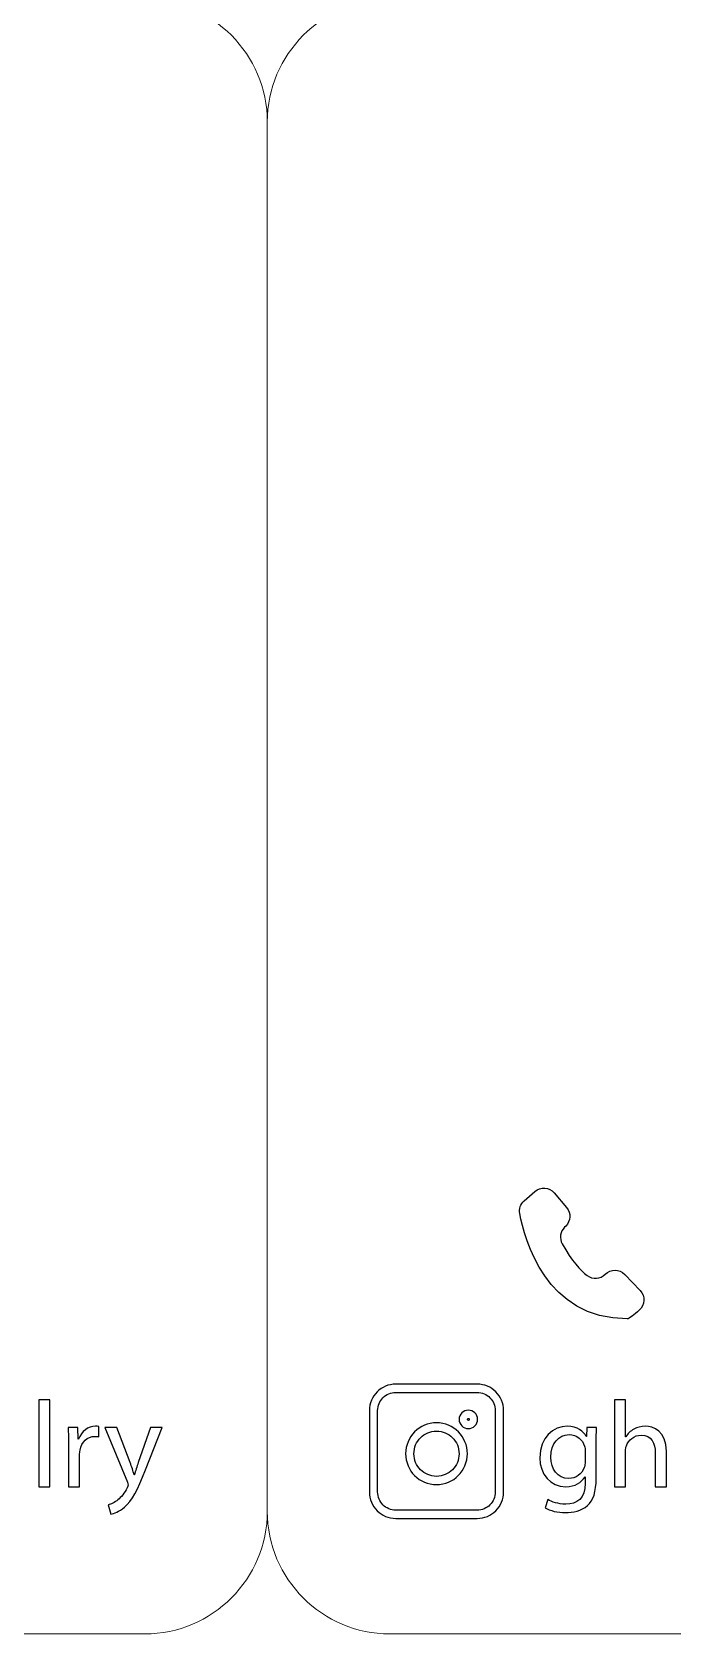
# Model space of a CAD drawing. Header units: millimetres. Extents: x -576 to 618, y 160 to 343.
# Drawn here: x -343.4 to -327.78, y 263.5 to 302.5 of the extents above; entities that cross this region are included whole.
import ezdxf

# ---------------------------------------------------------------- set-up
doc = ezdxf.new("R2010")
doc.units = ezdxf.units.MM
doc.header["$MEASUREMENT"] = 0
doc.layers.add('Layer 1', color=7, linetype='Continuous')

msp = doc.modelspace()

# ---------------------------------------------------------------- linework, layer by layer
at = {"layer": 'Layer 1', "color": 250, "lineweight": 18}
for points in [[(-374.4783, 303.3001), (-374.4783, 303.3001), (-340.6483, 303.3001), (-340.6483, 303.3001), (-339.0043, 303.3001), (-337.6633, 301.9591), (-337.6633, 300.3151), (-337.6633, 300.3151), (-337.6633, 266.4851), (-337.6633, 266.4851), (-337.6633, 264.8411), (-339.0043, 263.5001), (-340.6483, 263.5001), (-340.6483, 263.5001), (-374.4783, 263.5001), (-374.4783, 263.5001), (-376.1223, 263.5001), (-377.4633, 264.8411), (-377.4633, 266.4851), (-377.4633, 266.4851), (-377.4633, 300.3151), (-377.4633, 300.3151), (-377.4633, 301.9591), (-376.1223, 303.3001), (-374.4783, 303.3001)], [(-334.6783, 303.3001), (-334.6783, 303.3001), (-300.8483, 303.3001), (-300.8483, 303.3001), (-299.2043, 303.3001), (-297.8633, 301.9591), (-297.8633, 300.3151), (-297.8633, 300.3151), (-297.8633, 266.4851), (-297.8633, 266.4851), (-297.8633, 264.8411), (-299.2043, 263.5001), (-300.8483, 263.5001), (-300.8483, 263.5001), (-334.6783, 263.5001), (-334.6783, 263.5001), (-336.3223, 263.5001), (-337.6633, 264.8411), (-337.6633, 266.4851), (-337.6633, 266.4851), (-337.6633, 300.3151), (-337.6633, 300.3151), (-337.6633, 301.9591), (-336.3223, 303.3001), (-334.6783, 303.3001)]]:
    msp.add_open_spline(points, degree=3, knots=[0, 0, 0, 0, 0.125, 0.125, 0.125, 0.25, 0.25, 0.25, 0.375, 0.375, 0.375, 0.5, 0.5, 0.5, 0.625, 0.625, 0.625, 0.75, 0.75, 0.75, 0.875, 0.875, 0.875, 1, 1, 1, 1], dxfattribs=at)
at = {"layer": 'Layer 1', "color": 230}
for points, knots in [([(-330.4219, 273.4016), (-330.4219, 273.4016), (-330.3926, 273.4304), (-330.3926, 273.4304), (-330.2687, 273.5527), (-330.2593, 273.7498), (-330.372, 273.8828), (-330.372, 273.8828), (-330.6715, 274.2381), (-330.6715, 274.2381), (-330.7923, 274.3811), (-331.0066, 274.3967), (-331.1467, 274.2734), (-331.1467, 274.2734), (-331.4044, 274.0463), (-331.4044, 274.0463), (-331.493, 273.9683), (-331.5333, 273.85), (-331.5114, 273.7337), (-331.395, 273.109), (-330.874, 271.172), (-328.8943, 271.172), (-328.8497, 271.172), (-328.7221, 271.2753), (-328.6016, 271.3824), (-328.4606, 271.5084), (-328.4512, 271.7253), (-328.5813, 271.8619), (-328.5813, 271.8619), (-328.9545, 272.2541), (-328.9545, 272.2541), (-329.0834, 272.3898), (-329.299, 272.3927), (-329.4316, 272.26), (-329.5498, 272.1417), (-329.7361, 272.1284), (-329.869, 272.2295), (-330.0291, 272.3511), (-330.2466, 272.5779), (-330.479, 272.9998), (-330.5514, 273.1312), (-330.5286, 273.2966), (-330.4219, 273.4016)], [0, 0, 0, 0, 0.0714286, 0.0714286, 0.0714286, 0.1428571, 0.1428571, 0.1428571, 0.2142857, 0.2142857, 0.2142857, 0.2857143, 0.2857143, 0.2857143, 0.3571429, 0.3571429, 0.3571429, 0.4285714, 0.4285714, 0.4285714, 0.5, 0.5, 0.5, 0.5714286, 0.5714286, 0.5714286, 0.6428571, 0.6428571, 0.6428571, 0.7142857, 0.7142857, 0.7142857, 0.7857143, 0.7857143, 0.7857143, 0.8571429, 0.8571429, 0.8571429, 0.9285714, 0.9285714, 0.9285714, 1, 1, 1, 1]), ([(-332.5515, 266.3125), (-332.5515, 266.3125), (-334.5324, 266.3125), (-334.5324, 266.3125), (-334.7101, 266.3125), (-334.8713, 266.3848), (-334.9878, 266.5012), (-335.1048, 266.6178), (-335.177, 266.779), (-335.177, 266.9569), (-335.177, 266.9569), (-335.177, 268.9382), (-335.177, 268.9382), (-335.177, 269.116), (-335.1049, 269.277), (-334.9883, 269.3937), (-334.8712, 269.5107), (-334.7101, 269.5829), (-334.5324, 269.5829), (-334.5324, 269.5829), (-332.5515, 269.5829), (-332.5515, 269.5829), (-332.3737, 269.5829), (-332.2126, 269.5107), (-332.096, 269.3941), (-331.979, 269.277), (-331.9068, 269.116), (-331.9068, 268.9382), (-331.9068, 268.9382), (-331.9068, 266.9569), (-331.9068, 266.9569), (-331.9068, 266.779), (-331.9791, 266.6178), (-332.0956, 266.5012), (-332.2126, 266.3848), (-332.3737, 266.3125), (-332.5515, 266.3125)], [0, 0, 0, 0, 0.0833333, 0.0833333, 0.0833333, 0.1666667, 0.1666667, 0.1666667, 0.25, 0.25, 0.25, 0.3333333, 0.3333333, 0.3333333, 0.4166667, 0.4166667, 0.4166667, 0.5, 0.5, 0.5, 0.5833333, 0.5833333, 0.5833333, 0.6666667, 0.6666667, 0.6666667, 0.75, 0.75, 0.75, 0.8333333, 0.8333333, 0.8333333, 0.9166667, 0.9166667, 0.9166667, 1, 1, 1, 1]), ([(-343.229, 269.2022), (-343.229, 269.2022), (-342.9594, 269.2022), (-342.9594, 269.2022), (-342.9594, 269.2022), (-342.9594, 267.0793), (-342.9594, 267.0793), (-342.9594, 267.0793), (-343.229, 267.0793), (-343.229, 267.0793), (-343.229, 267.0793), (-343.229, 269.2022), (-343.229, 269.2022)], [0, 0, 0, 0, 0.25, 0.25, 0.25, 0.5, 0.5, 0.5, 0.75, 0.75, 0.75, 1, 1, 1, 1]), ([(-334.5324, 266.5142), (-334.5324, 266.5142), (-332.5515, 266.5142), (-332.5515, 266.5142), (-332.4289, 266.5142), (-332.318, 266.5637), (-332.238, 266.6436), (-332.1581, 266.7239), (-332.1085, 266.8346), (-332.1085, 266.9569), (-332.1085, 266.9569), (-332.1085, 268.9382), (-332.1085, 268.9382), (-332.1085, 269.0608), (-332.158, 269.1717), (-332.2379, 269.2517), (-332.318, 269.3317), (-332.4289, 269.3812), (-332.5515, 269.3812), (-332.5515, 269.3812), (-334.5324, 269.3812), (-334.5324, 269.3812), (-334.655, 269.3812), (-334.7659, 269.3317), (-334.8459, 269.2517), (-334.9259, 269.1717), (-334.9754, 269.0608), (-334.9754, 268.9382), (-334.9754, 268.9382), (-334.9754, 266.9569), (-334.9754, 266.9569), (-334.9754, 266.8346), (-334.9258, 266.7239), (-334.8456, 266.6438), (-334.7659, 266.5637), (-334.655, 266.5142), (-334.5324, 266.5142)], [0, 0, 0, 0, 0.0833333, 0.0833333, 0.0833333, 0.1666667, 0.1666667, 0.1666667, 0.25, 0.25, 0.25, 0.3333333, 0.3333333, 0.3333333, 0.4166667, 0.4166667, 0.4166667, 0.5, 0.5, 0.5, 0.5833333, 0.5833333, 0.5833333, 0.6666667, 0.6666667, 0.6666667, 0.75, 0.75, 0.75, 0.8333333, 0.8333333, 0.8333333, 0.9166667, 0.9166667, 0.9166667, 1, 1, 1, 1]), ([(-329.2037, 269.2023), (-329.2037, 269.2023), (-328.9338, 269.2023), (-328.9338, 269.2023), (-328.9338, 269.2023), (-328.9338, 268.299), (-328.9338, 268.299), (-328.9338, 268.299), (-328.9279, 268.299), (-328.9279, 268.299), (-328.8848, 268.3742), (-328.8174, 268.4401), (-328.7347, 268.4847), (-328.6549, 268.5296), (-328.56, 268.5592), (-328.4586, 268.5592), (-328.2593, 268.5592), (-327.9403, 268.4401), (-327.9403, 267.9405), (-327.9403, 267.9405), (-327.9403, 267.0794), (-327.9403, 267.0794), (-327.9403, 267.0794), (-328.2103, 267.0794), (-328.2103, 267.0794), (-328.2103, 267.0794), (-328.2103, 267.9106), (-328.2103, 267.9106), (-328.2103, 268.1436), (-328.2992, 268.3411), (-328.5538, 268.3411), (-328.7285, 268.3411), (-328.8664, 268.2214), (-328.9154, 268.0778), (-328.9306, 268.0423), (-328.9338, 268.0032), (-328.9338, 267.9524), (-328.9338, 267.9524), (-328.9338, 267.0794), (-328.9338, 267.0794), (-328.9338, 267.0794), (-329.2037, 267.0794), (-329.2037, 267.0794), (-329.2037, 267.0794), (-329.2037, 269.2023), (-329.2037, 269.2023)], [0, 0, 0, 0, 0.0666667, 0.0666667, 0.0666667, 0.1333333, 0.1333333, 0.1333333, 0.2, 0.2, 0.2, 0.2666667, 0.2666667, 0.2666667, 0.3333333, 0.3333333, 0.3333333, 0.4, 0.4, 0.4, 0.4666667, 0.4666667, 0.4666667, 0.5333333, 0.5333333, 0.5333333, 0.6, 0.6, 0.6, 0.6666667, 0.6666667, 0.6666667, 0.7333333, 0.7333333, 0.7333333, 0.8, 0.8, 0.8, 0.8666667, 0.8666667, 0.8666667, 0.9333333, 0.9333333, 0.9333333, 1, 1, 1, 1]), ([(-332.5401, 268.7245), (-332.5401, 268.6624), (-332.5653, 268.6061), (-332.606, 268.5654), (-332.6466, 268.5247), (-332.703, 268.4995), (-332.7651, 268.4995), (-332.8272, 268.4995), (-332.8835, 268.5247), (-332.9242, 268.5654), (-332.9649, 268.6061), (-332.9901, 268.6624), (-332.9901, 268.7245), (-332.9901, 268.7866), (-332.9649, 268.8429), (-332.9242, 268.8836), (-332.8835, 268.9243), (-332.8272, 268.9495), (-332.7651, 268.9495), (-332.703, 268.9495), (-332.6466, 268.9243), (-332.606, 268.8836), (-332.5653, 268.8429), (-332.5401, 268.7866), (-332.5401, 268.7245)], [0, 0, 0, 0, 0.125, 0.125, 0.125, 0.25, 0.25, 0.25, 0.375, 0.375, 0.375, 0.5, 0.5, 0.5, 0.625, 0.625, 0.625, 0.75, 0.75, 0.75, 0.875, 0.875, 0.875, 1, 1, 1, 1]), ([(-332.7485, 268.708), (-332.7444, 268.7121), (-332.7417, 268.7181), (-332.7417, 268.7245), (-332.7417, 268.731), (-332.7444, 268.7369), (-332.7485, 268.7411), (-332.7527, 268.7452), (-332.7586, 268.7479), (-332.7651, 268.7479), (-332.7715, 268.7479), (-332.7775, 268.7452), (-332.7816, 268.7411), (-332.7858, 268.7369), (-332.7884, 268.731), (-332.7884, 268.7245), (-332.7884, 268.7181), (-332.7858, 268.7121), (-332.7816, 268.708), (-332.7775, 268.7038), (-332.7715, 268.7012), (-332.7651, 268.7012), (-332.7586, 268.7012), (-332.7527, 268.7038), (-332.7485, 268.708)], [0, 0, 0, 0, 0.125, 0.125, 0.125, 0.25, 0.25, 0.25, 0.375, 0.375, 0.375, 0.5, 0.5, 0.5, 0.625, 0.625, 0.625, 0.75, 0.75, 0.75, 0.875, 0.875, 0.875, 1, 1, 1, 1]), ([(-342.5052, 268.0752), (-342.5052, 268.2456), (-342.5086, 268.3922), (-342.5177, 268.5264), (-342.5177, 268.5264), (-342.2814, 268.5264), (-342.2814, 268.5264), (-342.2814, 268.5264), (-342.2724, 268.2425), (-342.2724, 268.2425), (-342.2724, 268.2425), (-342.2599, 268.2425), (-342.2599, 268.2425), (-342.1925, 268.4368), (-342.0303, 268.5595), (-341.849, 268.5595), (-341.8184, 268.5595), (-341.7969, 268.5563), (-341.7723, 268.5504), (-341.7723, 268.5504), (-341.7723, 268.3024), (-341.7723, 268.3024), (-341.8, 268.3083), (-341.8278, 268.3114), (-341.8643, 268.3114), (-342.0547, 268.3114), (-342.1894, 268.171), (-342.2262, 267.9735), (-342.2325, 267.9376), (-342.2387, 267.8958), (-342.2387, 267.8509), (-342.2387, 267.8509), (-342.2387, 267.0796), (-342.2387, 267.0796), (-342.2387, 267.0796), (-342.5052, 267.0796), (-342.5052, 267.0796), (-342.5052, 267.0796), (-342.5052, 268.0752), (-342.5052, 268.0752)], [0, 0, 0, 0, 0.0769231, 0.0769231, 0.0769231, 0.1538462, 0.1538462, 0.1538462, 0.2307692, 0.2307692, 0.2307692, 0.3076923, 0.3076923, 0.3076923, 0.3846154, 0.3846154, 0.3846154, 0.4615385, 0.4615385, 0.4615385, 0.5384615, 0.5384615, 0.5384615, 0.6153846, 0.6153846, 0.6153846, 0.6923077, 0.6923077, 0.6923077, 0.7692308, 0.7692308, 0.7692308, 0.8461538, 0.8461538, 0.8461538, 0.9230769, 0.9230769, 0.9230769, 1, 1, 1, 1]), ([(-341.3278, 268.5265), (-341.3278, 268.5265), (-341.0031, 267.6716), (-341.0031, 267.6716), (-340.9694, 267.5758), (-340.9322, 267.4622), (-340.9079, 267.3755), (-340.9079, 267.3755), (-340.902, 267.3755), (-340.902, 267.3755), (-340.8742, 267.4622), (-340.8436, 267.5726), (-340.8068, 267.6775), (-340.8068, 267.6775), (-340.5125, 268.5265), (-340.5125, 268.5265), (-340.5125, 268.5265), (-340.2274, 268.5265), (-340.2274, 268.5265), (-340.2274, 268.5265), (-340.632, 267.495), (-340.632, 267.495), (-340.8252, 266.9989), (-340.9571, 266.7446), (-341.1409, 266.5892), (-341.2726, 266.4756), (-341.4046, 266.4307), (-341.472, 266.4185), (-341.472, 266.4185), (-341.5396, 266.6401), (-341.5396, 266.6401), (-341.472, 266.6609), (-341.3834, 266.7028), (-341.3035, 266.7683), (-341.2298, 266.8253), (-341.1381, 266.9271), (-341.0764, 267.0616), (-341.0642, 267.0884), (-341.0551, 267.1093), (-341.0551, 267.1243), (-341.0551, 267.1392), (-341.0613, 267.1602), (-341.0735, 267.1933), (-341.0735, 267.1933), (-341.6221, 268.5265), (-341.6221, 268.5265), (-341.6221, 268.5265), (-341.3278, 268.5265), (-341.3278, 268.5265)], [0, 0, 0, 0, 0.0625, 0.0625, 0.0625, 0.125, 0.125, 0.125, 0.1875, 0.1875, 0.1875, 0.25, 0.25, 0.25, 0.3125, 0.3125, 0.3125, 0.375, 0.375, 0.375, 0.4375, 0.4375, 0.4375, 0.5, 0.5, 0.5, 0.5625, 0.5625, 0.5625, 0.625, 0.625, 0.625, 0.6875, 0.6875, 0.6875, 0.75, 0.75, 0.75, 0.8125, 0.8125, 0.8125, 0.875, 0.875, 0.875, 0.9375, 0.9375, 0.9375, 1, 1, 1, 1]), ([(-332.7885, 267.8887), (-332.7885, 267.6814), (-332.8729, 267.4932), (-333.0093, 267.3569), (-333.1452, 267.2204), (-333.3334, 267.1361), (-333.5412, 267.1361), (-333.7489, 267.1361), (-333.9372, 267.2205), (-334.0733, 267.3565), (-334.2095, 267.4927), (-334.2937, 267.681), (-334.2937, 267.8887), (-334.2937, 268.0963), (-334.2094, 268.2844), (-334.0733, 268.4207), (-333.9371, 268.5574), (-333.7489, 268.6416), (-333.5412, 268.6416), (-333.3337, 268.6416), (-333.1454, 268.5572), (-333.009, 268.4207), (-332.8728, 268.2844), (-332.7885, 268.0963), (-332.7885, 267.8887)], [0, 0, 0, 0, 0.125, 0.125, 0.125, 0.25, 0.25, 0.25, 0.375, 0.375, 0.375, 0.5, 0.5, 0.5, 0.625, 0.625, 0.625, 0.75, 0.75, 0.75, 0.875, 0.875, 0.875, 1, 1, 1, 1]), ([(-333.1513, 267.4992), (-333.0517, 267.5985), (-332.9902, 267.7364), (-332.9902, 267.8887), (-332.9902, 268.0412), (-333.0519, 268.1793), (-333.1516, 268.279), (-333.2509, 268.3784), (-333.3888, 268.44), (-333.5412, 268.44), (-333.6933, 268.44), (-333.8311, 268.3783), (-333.9308, 268.2786), (-334.0304, 268.1792), (-334.0921, 268.0412), (-334.0921, 267.8887), (-334.0921, 267.7367), (-334.0304, 267.5988), (-333.9307, 267.4991), (-333.8311, 267.3995), (-333.6933, 267.3378), (-333.5412, 267.3378), (-333.389, 267.3378), (-333.2512, 267.3995), (-333.1513, 267.4992)], [0, 0, 0, 0, 0.125, 0.125, 0.125, 0.25, 0.25, 0.25, 0.375, 0.375, 0.375, 0.5, 0.5, 0.5, 0.625, 0.625, 0.625, 0.75, 0.75, 0.75, 0.875, 0.875, 0.875, 1, 1, 1, 1]), ([(-329.6394, 268.5265), (-329.6454, 268.4219), (-329.6516, 268.3052), (-329.6516, 268.1289), (-329.6516, 268.1289), (-329.6516, 267.2887), (-329.6516, 267.2887), (-329.6516, 266.957), (-329.719, 266.7533), (-329.8631, 266.6278), (-330.0073, 266.4965), (-330.2157, 266.4544), (-330.4029, 266.4544), (-330.5808, 266.4544), (-330.7768, 266.4965), (-330.8965, 266.5742), (-330.8965, 266.5742), (-330.8288, 266.7745), (-330.8288, 266.7745), (-330.7308, 266.7146), (-330.5777, 266.6609), (-330.3935, 266.6609), (-330.1178, 266.6609), (-329.9152, 266.8013), (-329.9152, 267.1664), (-329.9152, 267.1664), (-329.9152, 267.3274), (-329.9152, 267.3274), (-329.9152, 267.3274), (-329.9215, 267.3274), (-329.9215, 267.3274), (-330.0042, 267.1932), (-330.1636, 267.0855), (-330.3935, 267.0855), (-330.7617, 267.0855), (-331.0251, 267.3904), (-331.0251, 267.7911), (-331.0251, 268.2815), (-330.6972, 268.5595), (-330.3567, 268.5595), (-330.0994, 268.5595), (-329.9583, 268.4279), (-329.8937, 268.3084), (-329.8937, 268.3084), (-329.8878, 268.3084), (-329.8878, 268.3084), (-329.8878, 268.3084), (-329.8753, 268.5265), (-329.8753, 268.5265), (-329.8753, 268.5265), (-329.6394, 268.5265), (-329.6394, 268.5265)], [0, 0, 0, 0, 0.0588235, 0.0588235, 0.0588235, 0.1176471, 0.1176471, 0.1176471, 0.1764706, 0.1764706, 0.1764706, 0.2352941, 0.2352941, 0.2352941, 0.2941176, 0.2941176, 0.2941176, 0.3529412, 0.3529412, 0.3529412, 0.4117647, 0.4117647, 0.4117647, 0.4705882, 0.4705882, 0.4705882, 0.5294118, 0.5294118, 0.5294118, 0.5882353, 0.5882353, 0.5882353, 0.6470588, 0.6470588, 0.6470588, 0.7058824, 0.7058824, 0.7058824, 0.7647059, 0.7647059, 0.7647059, 0.8235294, 0.8235294, 0.8235294, 0.8823529, 0.8823529, 0.8823529, 0.9411765, 0.9411765, 0.9411765, 1, 1, 1, 1]), ([(-329.9184, 267.9555), (-329.9184, 268.0004), (-329.9215, 268.0394), (-329.9336, 268.0752), (-329.983, 268.2275), (-330.1147, 268.353), (-330.3109, 268.353), (-330.5683, 268.353), (-330.7523, 268.1408), (-330.7523, 267.806), (-330.7523, 267.5218), (-330.6051, 267.2859), (-330.314, 267.2859), (-330.1484, 267.2859), (-329.9979, 267.3876), (-329.9399, 267.5548), (-329.9246, 267.5995), (-329.9184, 267.6504), (-329.9184, 267.6953), (-329.9184, 267.6953), (-329.9184, 267.9555), (-329.9184, 267.9555)], [0, 0, 0, 0, 0.1428571, 0.1428571, 0.1428571, 0.2857143, 0.2857143, 0.2857143, 0.4285714, 0.4285714, 0.4285714, 0.5714286, 0.5714286, 0.5714286, 0.7142857, 0.7142857, 0.7142857, 0.8571429, 0.8571429, 0.8571429, 1, 1, 1, 1])]:
    msp.add_open_spline(points, degree=3, knots=knots, dxfattribs=at)

doc.saveas('drawing.dxf')
